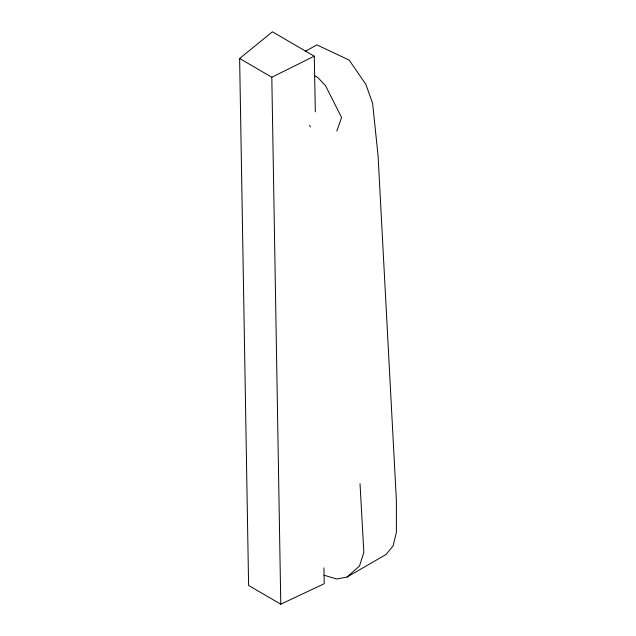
<?xml version="1.0" encoding="UTF-8"?>
<svg xmlns="http://www.w3.org/2000/svg" width="636" height="636" viewBox="0 0 636 636"><rect width="100%" height="100%" fill="white"/><g stroke="black" fill="none" stroke-linecap="round" stroke-linejoin="round"><path stroke-width="0.95" d="M336.81 131.096L341.564 117.485L325.457 85.542L317.809 77.544L314.367 75.557M324.042 575.23L336.77 578.975L347.033 577.067L359.523 565.921L363.84 552.318L360.032 483.758M323.923 567.829L324.225 583.721L280.778 604.2L248.596 585.446L239.629 58.488L272.415 31.8L314.271 56.191L315.321 111.825M347.033 577.067L386.036 554.505L393.096 545.903L396.371 532.427L396.371 500.278L378.094 156.003L372.601 103.302L365.851 84.31L349.116 60.062L316.935 44.902L305.232 51.349M239.629 58.488L271.81 77.242L314.271 56.191M309.557 125.189L310.352 126.969M271.81 77.242L280.778 604.2"/></g></svg>
